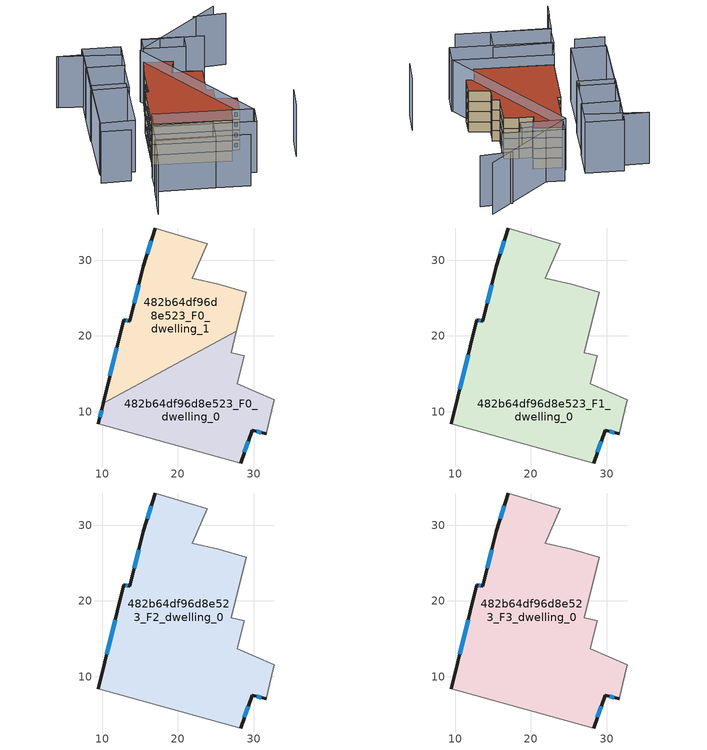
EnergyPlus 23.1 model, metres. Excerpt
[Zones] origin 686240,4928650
482b64df96d8e523_F0_dwelling_0
 floor ground (EU_floor_Construction): 27.73,20.63 27.02,17.81 28.76,17.38 28.57,16.61 27.83,13.68 32.73,11.6 32.39,10.19 31.66,7.1 29.81,7.55 28.29,3.23 9.49,8.41 10.14,11.09 z0
 wall outside (EU_wall_Construction): 28.29,3.23 29.81,7.55 31.66,7.1 / 10.14,11.09 9.49,8.41 z0:3
 wall adiabatic (EU_wall_Construction): 31.66,7.1 32.39,10.19 32.73,11.6 27.83,13.68 28.57,16.61 28.76,17.38 27.02,17.81 27.73,20.63 / 9.49,8.41 28.29,3.23 z0:3
 wall to 482b64df96d8e523_F0_dwelling_1 (EU_wall_Construction): 27.73,20.63 10.14,11.09 z0:3
 window (EU_Window_Construction): 30.42,7.4 31.04,7.25 / 28.79,4.67 29.3,6.11 / 9.92,10.2 9.71,9.3 z1:2
482b64df96d8e523_F0_dwelling_1
 floor ground (EU_floor_Construction): 23.86,32.19 21.91,27.6 25.41,26.82 29.02,25.75 27.73,20.63 10.14,11.09 12.84,22.12 13.67,21.92 15.45,29.18 17.03,34.25 z0
 wall outside (EU_wall_Construction): 17.03,34.25 15.45,29.18 13.67,21.92 12.84,22.12 10.14,11.09 z0:3
 wall adiabatic (EU_wall_Construction): 27.73,20.63 29.02,25.75 25.41,26.82 21.91,27.6 23.86,32.19 17.03,34.25 z0:3
 window (EU_Window_Construction): 11.94,18.44 11.04,14.76 / 13.39,21.99 13.11,22.06 / 14.85,26.76 14.26,24.34 / 16.5,32.56 15.97,30.87 z1:2
482b64df96d8e523_F1_dwelling_0
 floor to 482b64df96d8e523_F0_dwelling_0 (EU_floor_Construction): 27.73,20.63 27.02,17.81 28.76,17.38 28.57,16.61 27.83,13.68 32.73,11.6 32.39,10.19 31.66,7.1 29.81,7.55 28.29,3.23 9.49,8.41 10.14,11.09 z3
 floor to 482b64df96d8e523_F0_dwelling_1 (EU_floor_Construction): 23.86,32.19 21.91,27.6 25.41,26.82 29.02,25.75 27.73,20.63 10.14,11.09 12.84,22.12 13.67,21.92 15.45,29.18 17.03,34.25 z3
 wall outside (EU_wall_Construction): 28.29,3.23 29.81,7.55 31.66,7.1 / 17.03,34.25 15.45,29.18 13.67,21.92 12.84,22.12 9.49,8.41 z3:6
 wall adiabatic (EU_wall_Construction): 31.66,7.1 32.39,10.19 32.73,11.6 27.83,13.68 28.57,16.61 28.76,17.38 27.02,17.81 29.02,25.75 25.41,26.82 21.91,27.6 23.86,32.19 17.03,34.25 / 9.49,8.41 28.29,3.23 z3:6
 window (EU_Window_Construction): 30.42,7.4 31.04,7.25 / 28.79,4.67 29.3,6.11 / 11.72,17.55 10.6,12.98 / 13.39,21.99 13.11,22.06 / 14.85,26.76 14.26,24.34 / 16.5,32.56 15.97,30.87 z4:5
482b64df96d8e523_F2_dwelling_0
 floor to 482b64df96d8e523_F1_dwelling_0 (EU_floor_Construction): 23.86,32.19 21.91,27.6 25.41,26.82 29.02,25.75 27.02,17.81 28.76,17.38 28.57,16.61 27.83,13.68 32.73,11.6 32.39,10.19 31.66,7.1 29.81,7.55 28.29,3.23 9.49,8.41 12.84,22.12 13.67,21.92 15.45,29.18 17.03,34.25 z6
 wall outside (EU_wall_Construction): 28.29,3.23 29.81,7.55 31.66,7.1 / 17.03,34.25 15.45,29.18 13.67,21.92 12.84,22.12 9.49,8.41 z6:9
 wall adiabatic (EU_wall_Construction): 31.66,7.1 32.39,10.19 32.73,11.6 27.83,13.68 28.57,16.61 28.76,17.38 27.02,17.81 29.02,25.75 25.41,26.82 21.91,27.6 23.86,32.19 17.03,34.25 / 9.49,8.41 28.29,3.23 z6:9
 window (EU_Window_Construction): 30.42,7.4 31.04,7.25 / 28.79,4.67 29.3,6.11 / 11.72,17.55 10.6,12.98 / 13.39,21.99 13.11,22.06 / 14.85,26.76 14.26,24.34 / 16.5,32.56 15.97,30.87 z7:8
482b64df96d8e523_F3_dwelling_0
 floor to 482b64df96d8e523_F2_dwelling_0 (EU_floor_Construction): 23.86,32.19 21.91,27.6 25.41,26.82 29.02,25.75 27.02,17.81 28.76,17.38 28.57,16.61 27.83,13.68 32.73,11.6 32.39,10.19 31.66,7.1 29.81,7.55 28.29,3.23 9.49,8.41 12.84,22.12 13.67,21.92 15.45,29.18 17.03,34.25 z9
 wall outside (EU_wall_Construction): 28.29,3.23 29.81,7.55 31.66,7.1 / 17.03,34.25 15.45,29.18 13.67,21.92 12.84,22.12 9.49,8.41 z9:12
 wall adiabatic (EU_wall_Construction): 31.66,7.1 32.39,10.19 32.73,11.6 27.83,13.68 28.57,16.61 28.76,17.38 27.02,17.81 29.02,25.75 25.41,26.82 21.91,27.6 23.86,32.19 17.03,34.25 / 9.49,8.41 28.29,3.23 z9:12
 window (EU_Window_Construction): 30.42,7.4 31.04,7.25 / 28.79,4.67 29.3,6.11 / 11.72,17.55 10.6,12.98 / 13.39,21.99 13.11,22.06 / 14.85,26.76 14.26,24.34 / 16.5,32.56 15.97,30.87 z10:11
 roof outside (EU_roof_Construction): 31.66,7.1 32.39,10.19 32.73,11.6 27.83,13.68 28.57,16.61 28.76,17.38 27.02,17.81 29.02,25.75 25.41,26.82 21.91,27.6 23.86,32.19 17.03,34.25 15.45,29.18 13.67,21.92 12.84,22.12 9.49,8.41 28.29,3.23 29.81,7.55 z12
shading: 3.39,-11.76 4.37,-8.02 / 4.51,-8.06 6.07,-2.19 / 6.07,-2.19 28.74,-8.22 / -4.85,5.63 2.36,3.92 / 43.59,-0.25 45.28,6.17 / -3.45,39.88 2.88,38.43 / 2.88,38.43 -3.88,8.97 / 33.34,1.65 16.56,35.19 / 16.56,35.19 39.88,46.86 / 33.21,35.6 18.36,39.43 / 41.67,42.9 33.71,44.16 / 11.65,35.12 -3,39.78 / 20.42,-6.06 6.18,-2.52 / 6.18,-2.52 7.72,3.68 / 7.72,3.68 21.96,0.14 / 21.96,0.14 20.42,-6.06 / 9.37,8.45 33.47,1.8 / 33.47,1.8 32.03,-3.43 / 32.03,-3.43 7.92,3.21 / 7.92,3.21 9.37,8.45 / -3.88,9.33 -0.23,25.2 / -0.23,25.2 8.31,23.24 / 8.31,23.24 4.66,7.37 / 4.66,7.37 -3.88,9.33 / 1.43,32.86 10.56,30.67 / 10.56,30.67 8.3,21.24 / 8.3,21.24 -0.84,23.44 / -0.84,23.44 1.43,32.86 / 3.41,40.76 12.71,38.45 / 12.71,38.45 10.75,30.55 / 10.75,30.55 1.45,32.85 / 1.45,32.85 3.41,40.76 / 27.45,33.01 17.37,35.6 / 17.37,35.6 18.39,39.56 / 18.39,39.56 28.47,36.98 / 28.47,36.98 27.45,33.01 z0:15
[Building]
EU S2 Campaign: North Axis=0; Terrain=City; Solar Distribution=FullExterior
[Site:Location]
Bologna: Latitude=44.5; Longitude=11.25; Time Zone=1; Elevation=37
[SizingPeriod:WeatherFileDays]
AnnualSizingPeriod: Begin Month=1; Begin Day of Month=1; End Month=12; End Day of Month=31; Day of Week for Start Day=Monday; Use Weather File Daylight Saving Period=No; Use Weather File Rain and Snow Indicators=No
[MATERIAL]
EU_InternalMass_Material: Roughness=MediumRough; Thickness=0.1; Conductivity=1; Density=1800; Specific Heat=900; Thermal Absorptance=0.9; Solar Absorptance=0.7; Visible Absorptance=0.7
[MATERIAL:NOMASS] Roughness=MediumRough; Thermal Absorptance=0.9; Solar Absorptance=0.7; Visible Absorptance=0.7
Name | Thermal Resistance
EU_wall_NoMass | 0.937881
EU_roof_NoMass | 0.548572
EU_floor_NoMass | 0.71348
[WINDOWMATERIAL:SIMPLEGLAZINGSYSTEM]
EU_Window_SimpleGlazing: UFactor=4.25633; Solar Heat Gain Coefficient=0.85; Visible Transmittance=0.85
[CONSTRUCTION]
EU_wall_Construction: EU_wall_NoMass
EU_roof_Construction: EU_roof_NoMass
EU_floor_Construction: EU_floor_NoMass
EU_InternalMass_Construction: EU_InternalMass_Material
EU_Window_Construction: EU_Window_SimpleGlazing
[ZONE] Type=1; Multiplier=1; Ceiling Height=autocalculate; Floor Area=autocalculate; Part of Total Floor Area=Yes
Name | Volume
482b64df96d8e523_F0_dwelling_0 | 625.625
482b64df96d8e523_F1_dwelling_0; 482b64df96d8e523_F2_dwelling_0; 482b64df96d8e523_F3_dwelling_0 | 1251.24
482b64df96d8e523_F0_dwelling_1 | 625.613
[INTERNALMASS] Construction=EU_InternalMass_Construction
Name | Zone or ZoneList | Surface Area
482b64df96d8e523_F0_dwelling_0_EU_InternalMass | 482b64df96d8e523_F0_dwelling_0 | 208.542
482b64df96d8e523_F0_dwelling_1_EU_InternalMass | 482b64df96d8e523_F0_dwelling_1 | 208.537
482b64df96d8e523_F1_dwelling_0_EU_InternalMass | 482b64df96d8e523_F1_dwelling_0 | 417.081
482b64df96d8e523_F2_dwelling_0_EU_InternalMass | 482b64df96d8e523_F2_dwelling_0 | 417.081
482b64df96d8e523_F3_dwelling_0_EU_InternalMass | 482b64df96d8e523_F3_dwelling_0 | 417.081
[OTHEREQUIPMENT] Fuel Type=Electricity; Design Level Calculation Method=Watts/Area; Power per Zone Floor Area=1; Fraction Latent=0; Fraction Radiant=0; Fraction Lost=0; Carbon Dioxide Generation Rate=0; EndUse Subcategory=EU_Step8_InternalGains
Name | Zone or ZoneList or Space or SpaceList | Schedule
EU_Step8_InternalGain_482b64df96d8e523_F0_dwelling_0_f000 | 482b64df96d8e523_F0_dwelling_0 | EU_Step8_GainSchedule_482b64df96d8e523_F0_dwelling_0_f000
EU_Step8_InternalGain_482b64df96d8e523_F0_dwelling_1_f000 | 482b64df96d8e523_F0_dwelling_1 | EU_Step8_GainSchedule_482b64df96d8e523_F0_dwelling_1_f000
EU_Step8_InternalGain_482b64df96d8e523_F1_dwelling_0_f000 | 482b64df96d8e523_F1_dwelling_0 | EU_Step8_GainSchedule_482b64df96d8e523_F1_dwelling_0_f000
EU_Step8_InternalGain_482b64df96d8e523_F2_dwelling_0_f000 | 482b64df96d8e523_F2_dwelling_0 | EU_Step8_GainSchedule_482b64df96d8e523_F2_dwelling_0_f000
EU_Step8_InternalGain_482b64df96d8e523_F3_dwelling_0_f000 | 482b64df96d8e523_F3_dwelling_0 | EU_Step8_GainSchedule_482b64df96d8e523_F3_dwelling_0_f000
[ZONEVENTILATION:DESIGNFLOWRATE] Schedule=EU_AlwaysOn; Design Flow Rate Calculation Method=AirChanges/Hour; Air Changes per Hour=0.687892; Ventilation Type=Natural; Fan Pressure Rise=0; Fan Total Efficiency=1; Constant Term Coefficient=1; Temperature Term Coefficient=0; Velocity Term Coefficient=0; Velocity Squared Term Coefficient=0; Minimum Indoor Temperature=-100; Maximum Indoor Temperature=100; Delta Temperature=-100; Minimum Outdoor Temperature=-100; Maximum Outdoor Temperature=100; Maximum Wind Speed=40
Name | Zone or ZoneList or Space or SpaceList
EU_ConstantAir_482b64df96d8e523_F0_dwelling_0 | 482b64df96d8e523_F0_dwelling_0
EU_ConstantAir_482b64df96d8e523_F0_dwelling_1 | 482b64df96d8e523_F0_dwelling_1
EU_ConstantAir_482b64df96d8e523_F1_dwelling_0 | 482b64df96d8e523_F1_dwelling_0
EU_ConstantAir_482b64df96d8e523_F2_dwelling_0 | 482b64df96d8e523_F2_dwelling_0
EU_ConstantAir_482b64df96d8e523_F3_dwelling_0 | 482b64df96d8e523_F3_dwelling_0
[HVACTEMPLATE:THERMOSTAT] Constant Heating Setpoint=20; Constant Cooling Setpoint=50
EU_HeatOnly_482b64df96d8e523_F0_dwelling_0; EU_HeatOnly_482b64df96d8e523_F0_dwelling_1; EU_HeatOnly_482b64df96d8e523_F1_dwelling_0; EU_HeatOnly_482b64df96d8e523_F2_dwelling_0; EU_HeatOnly_482b64df96d8e523_F3_dwelling_0
[HVACTEMPLATE:ZONE:IDEALLOADSAIRSYSTEM] System Availability Schedule=EU_AlwaysOn; Maximum Heating Supply Air Temperature=50; Minimum Cooling Supply Air Temperature=13; Maximum Heating Supply Air Humidity Ratio=0.0156; Minimum Cooling Supply Air Humidity Ratio=0.0077; Heating Limit=NoLimit; Cooling Limit=NoLimit; Heating Availability Schedule=EU_AlwaysOn; Cooling Availability Schedule=EU_CoolingOff; Dehumidification Control Type=ConstantSensibleHeatRatio; Cooling Sensible Heat Ratio=0.7; Dehumidification Setpoint=60; Humidification Control Type=None; Humidification Setpoint=30; Outdoor Air Method=None; Outdoor Air Flow Rate per Person=0.00944; Outdoor Air Flow Rate per Zone Floor Area=0; Outdoor Air Flow Rate per Zone=0; Demand Controlled Ventilation Type=None; Outdoor Air Economizer Type=NoEconomizer; Heat Recovery Type=None; Sensible Heat Recovery Effectiveness=0.7; Latent Heat Recovery Effectiveness=0.65
Name | Template Thermostat
482b64df96d8e523_F0_dwelling_0 | EU_HeatOnly_482b64df96d8e523_F0_dwelling_0
482b64df96d8e523_F0_dwelling_1 | EU_HeatOnly_482b64df96d8e523_F0_dwelling_1
482b64df96d8e523_F1_dwelling_0 | EU_HeatOnly_482b64df96d8e523_F1_dwelling_0
482b64df96d8e523_F2_dwelling_0 | EU_HeatOnly_482b64df96d8e523_F2_dwelling_0
482b64df96d8e523_F3_dwelling_0 | EU_HeatOnly_482b64df96d8e523_F3_dwelling_0
[SIZING:ZONE] Zone Cooling Design Supply Air Temperature Input Method=SupplyAirTemperature; Zone Cooling Design Supply Air Temperature=13; Zone Heating Design Supply Air Temperature Input Method=SupplyAirTemperature; Zone Heating Design Supply Air Temperature=50; Zone Cooling Design Supply Air Humidity Ratio=0.008; Zone Heating Design Supply Air Humidity Ratio=0.008; Cooling Design Air Flow Method=DesignDay; Cooling Design Air Flow Rate=0; Cooling Minimum Air Flow per Zone Floor Area=0.000762; Cooling Minimum Air Flow=0; Cooling Minimum Air Flow Fraction=0.2; Heating Design Air Flow Method=DesignDay; Heating Design Air Flow Rate=0; Heating Maximum Air Flow per Zone Floor Area=0.002032; Heating Maximum Air Flow=0.141576; Heating Maximum Air Flow Fraction=0.3; Account for Dedicated Outdoor Air System=No; Dedicated Outdoor Air System Control Strategy=NeutralSupplyAir; Dedicated Outdoor Air Low Setpoint Temperature for Design=autosize; Dedicated Outdoor Air High Setpoint Temperature for Design=autosize; Zone Load Sizing Method=Sensible Load Only No Latent Load; Zone Latent Cooling Design Supply Air Humidity Ratio Input Method=HumidityRatioDifference; Zone Cooling Design Supply Air Humidity Ratio Difference=0.005; Zone Latent Heating Design Supply Air Humidity Ratio Input Method=HumidityRatioDifference; Zone Humidification Design Supply Air Humidity Ratio Difference=0.005
482b64df96d8e523_F0_dwelling_0; 482b64df96d8e523_F0_dwelling_1; 482b64df96d8e523_F1_dwelling_0; 482b64df96d8e523_F2_dwelling_0; 482b64df96d8e523_F3_dwelling_0
[SCHEDULE:CONSTANT]
Name | Hourly Value
EU_AlwaysOn | 1
EU_CoolingOff | 0
[SCHEDULE:FILE] Column Number=1; Rows to Skip at Top=0; Number of Hours of Data=8760; Column Separator=Comma; Interpolate to Timestep=No; Minutes per Item=60; Adjust Schedule for Daylight Savings=Yes
Name | File
EU_Step8_GainSchedule_482b64df96d8e523_F0_dwelling_0_f000 | ../../schedules/482b64df96d8e523/482b64df96d8e523_F0_dwelling_0_f000_gain.csv
EU_Step8_GainSchedule_482b64df96d8e523_F0_dwelling_1_f000 | ../../schedules/482b64df96d8e523/482b64df96d8e523_F0_dwelling_1_f000_gain.csv
EU_Step8_GainSchedule_482b64df96d8e523_F1_dwelling_0_f000 | ../../schedules/482b64df96d8e523/482b64df96d8e523_F1_dwelling_0_f000_gain.csv
EU_Step8_GainSchedule_482b64df96d8e523_F2_dwelling_0_f000 | ../../schedules/482b64df96d8e523/482b64df96d8e523_F2_dwelling_0_f000_gain.csv
EU_Step8_GainSchedule_482b64df96d8e523_F3_dwelling_0_f000 | ../../schedules/482b64df96d8e523/482b64df96d8e523_F3_dwelling_0_f000_gain.csv
